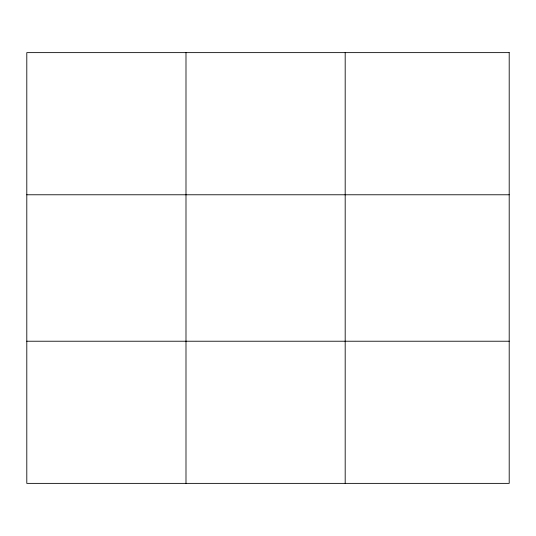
<?xml version="1.0" encoding="UTF-8"?>
<svg xmlns="http://www.w3.org/2000/svg" width="536" height="536" viewBox="0 0 536 536"><rect width="100%" height="100%" fill="white"/><g stroke="black" fill="none" stroke-linecap="round" stroke-linejoin="round"><path stroke-width="0.8" d="M185.992 52.629L185.992 483.372M345.184 52.629L345.184 483.372M26.8 194.776L509.2 194.776M26.8 341.224L509.2 341.224M509.2 52.629L509.2 483.372L26.8 483.372L26.8 52.629L509.2 52.629"/></g></svg>
